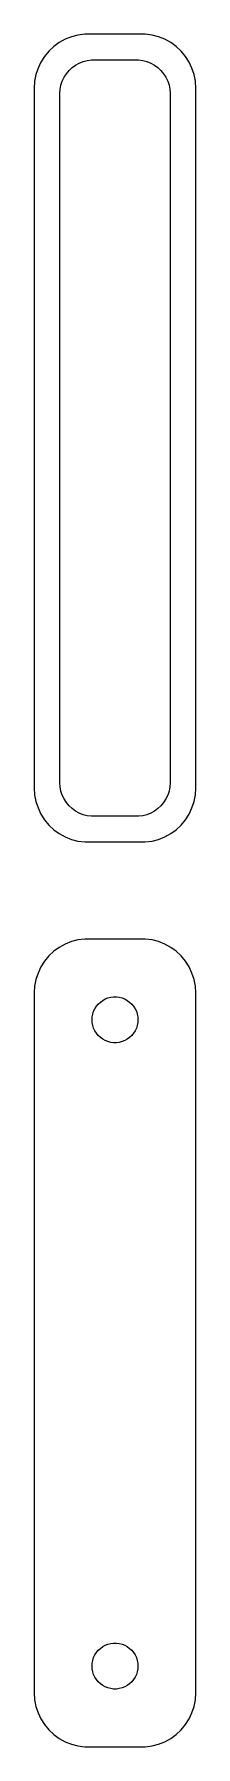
# Model space of a CAD drawing. Header units: metres. Extents: x -8 to 8, y 131 to 289.
import ezdxf

# ---------------------------------------------------------------- set-up
doc = ezdxf.new("R2010")
doc.units = ezdxf.units.M

msp = doc.modelspace()

# ---------------------------------------------------------------- linework, layer by layer
for p, q in [((-3.4369, 289.411), (-4.04507, 289.255)), ((-2.81395, 289.49), (-3.4369, 289.411)), ((2.81395, 289.49), (-2.81395, 289.49)), ((3.4369, 289.411), (2.81395, 289.49)), ((4.04507, 289.255), (3.4369, 289.411)), ((-6.14484, 287.923), (-6.54507, 287.439)), ((-5.68712, 288.353), (-6.14484, 287.923)), ((-5.17912, 288.722), (-5.68712, 288.353)), ((-4.62889, 289.024), (-5.17912, 288.722)), ((-4.04507, 289.255), (-4.62889, 289.024)), ((4.62889, 289.024), (4.04507, 289.255)), ((5.17912, 288.722), (4.62889, 289.024)), ((5.68712, 288.353), (5.17912, 288.722)), ((6.14484, 287.923), (5.68712, 288.353)), ((6.54507, 287.439), (6.14484, 287.923)), ((-7.14888, 286.341), (-7.34291, 285.743)), ((-6.88153, 286.909), (-7.14888, 286.341)), ((-6.54507, 287.439), (-6.88153, 286.909)), ((-4.26921, 286.131), (-3.98424, 286.399)), ((-3.98424, 286.399), (-3.66798, 286.628)), ((-3.66798, 286.628), (-3.32541, 286.817)), ((-3.32541, 286.817), (-2.96194, 286.961)), ((-2.96194, 286.961), (-2.5833, 287.058)), ((-2.5833, 287.058), (-2.19545, 287.107)), ((-2.19545, 287.107), (2.19545, 287.107)), ((2.19545, 287.107), (2.5833, 287.058)), ((2.5833, 287.058), (2.96194, 286.961)), ((2.96194, 286.961), (3.32541, 286.817)), ((3.32541, 286.817), (3.66798, 286.628)), ((3.66798, 286.628), (3.98424, 286.399)), ((3.98424, 286.399), (4.26921, 286.131)), ((6.88153, 286.909), (6.54507, 287.439)), ((7.14888, 286.341), (6.88153, 286.909)), ((7.34291, 285.743), (7.14888, 286.341)), ((-7.46057, 285.127), (-7.5, 284.5)), ((-7.34291, 285.743), (-7.46057, 285.127)), ((-5.08836, 284.39), (-5.01512, 284.774)), ((-5.01512, 284.774), (-4.89432, 285.146)), ((-4.89432, 285.146), (-4.72786, 285.5)), ((-4.72786, 285.5), (-4.5184, 285.83)), ((-4.5184, 285.83), (-4.26921, 286.131)), ((4.26921, 286.131), (4.5184, 285.83)), ((4.5184, 285.83), (4.72786, 285.5)), ((4.72786, 285.5), (4.89432, 285.146)), ((4.89432, 285.146), (5.01512, 284.774)), ((5.01512, 284.774), (5.08836, 284.39)), ((7.46057, 285.127), (7.34291, 285.743)), ((7.5, 284.5), (7.46057, 285.127)), ((-7.5, 284.5), (-7.5, 219.5)), ((-5.11292, 284), (-5.08836, 284.39)), ((-5.11292, 220), (-5.11292, 284)), ((5.08836, 284.39), (5.11292, 284)), ((5.11292, 284), (5.11292, 220)), ((7.5, 219.5), (7.5, 284.5)), ((-7.5, 219.5), (-7.46057, 218.873)), ((-5.08836, 219.61), (-5.11292, 220)), ((-5.01512, 219.226), (-5.08836, 219.61)), ((5.08836, 219.61), (5.01512, 219.226)), ((5.11292, 220), (5.08836, 219.61)), ((7.46057, 218.873), (7.5, 219.5)), ((-7.46057, 218.873), (-7.34291, 218.257)), ((-7.34291, 218.257), (-7.14888, 217.659)), ((-4.89432, 218.854), (-5.01512, 219.226)), ((-4.72786, 218.5), (-4.89432, 218.854)), ((-4.5184, 218.17), (-4.72786, 218.5)), ((-4.26921, 217.869), (-4.5184, 218.17)), ((-3.98424, 217.601), (-4.26921, 217.869)), ((4.26921, 217.869), (3.98424, 217.601)), ((4.5184, 218.17), (4.26921, 217.869)), ((4.72786, 218.5), (4.5184, 218.17)), ((4.89432, 218.854), (4.72786, 218.5)), ((5.01512, 219.226), (4.89432, 218.854)), ((7.14888, 217.659), (7.34291, 218.257)), ((7.34291, 218.257), (7.46057, 218.873)), ((-7.14888, 217.659), (-6.88153, 217.091)), ((-6.88153, 217.091), (-6.54507, 216.561)), ((-6.54507, 216.561), (-6.14484, 216.077)), ((-3.66798, 217.372), (-3.98424, 217.601)), ((-3.32541, 217.183), (-3.66798, 217.372)), ((-2.96194, 217.039), (-3.32541, 217.183)), ((-2.5833, 216.942), (-2.96194, 217.039)), ((-2.19545, 216.893), (-2.5833, 216.942)), ((2.19545, 216.893), (-2.19545, 216.893)), ((2.5833, 216.942), (2.19545, 216.893)), ((2.96194, 217.039), (2.5833, 216.942)), ((3.32541, 217.183), (2.96194, 217.039)), ((3.66798, 217.372), (3.32541, 217.183)), ((3.98424, 217.601), (3.66798, 217.372)), ((6.14484, 216.077), (6.54507, 216.561)), ((6.54507, 216.561), (6.88153, 217.091)), ((6.88153, 217.091), (7.14888, 217.659)), ((-6.14484, 216.077), (-5.68712, 215.647)), ((-5.68712, 215.647), (-5.17912, 215.278)), ((-5.17912, 215.278), (-4.62889, 214.976)), ((-4.62889, 214.976), (-4.04507, 214.745)), ((-4.04507, 214.745), (-3.4369, 214.589)), ((3.4369, 214.589), (4.04507, 214.745)), ((4.04507, 214.745), (4.62889, 214.976)), ((4.62889, 214.976), (5.17912, 215.278)), ((5.17912, 215.278), (5.68712, 215.647)), ((5.68712, 215.647), (6.14484, 216.077)), ((-3.4369, 214.589), (-2.81395, 214.51)), ((-2.81395, 214.51), (2.81395, 214.51)), ((2.81395, 214.51), (3.4369, 214.589)), ((-4.04507, 205.255), (-4.62889, 205.024)), ((-3.4369, 205.411), (-4.04507, 205.255)), ((-2.81395, 205.49), (-3.4369, 205.411)), ((2.81395, 205.49), (-2.81395, 205.49)), ((3.4369, 205.411), (2.81395, 205.49)), ((4.04507, 205.255), (3.4369, 205.411)), ((4.62889, 205.024), (4.04507, 205.255)), ((-6.14484, 203.923), (-6.54507, 203.439)), ((-5.68712, 204.353), (-6.14484, 203.923)), ((-5.17912, 204.722), (-5.68712, 204.353)), ((-4.62889, 205.024), (-5.17912, 204.722)), ((5.17912, 204.722), (4.62889, 205.024)), ((5.68712, 204.353), (5.17912, 204.722)), ((6.14484, 203.923), (5.68712, 204.353)), ((6.54507, 203.439), (6.14484, 203.923)), ((-7.14888, 202.341), (-7.34291, 201.743)), ((-6.88153, 202.909), (-7.14888, 202.341)), ((-6.54507, 203.439), (-6.88153, 202.909)), ((6.88153, 202.909), (6.54507, 203.439)), ((7.14888, 202.341), (6.88153, 202.909)), ((7.34291, 201.743), (7.14888, 202.341)), ((-7.46057, 201.127), (-7.5, 200.5)), ((-7.5, 200.5), (-7.5, 135.5)), ((-7.34291, 201.743), (-7.46057, 201.127)), ((7.46057, 201.127), (7.34291, 201.743)), ((7.5, 200.5), (7.46057, 201.127)), ((7.5, 135.5), (7.5, 200.5)), ((-2.06821, 198.531), (-1.98534, 198.786)), ((-1.98534, 198.786), (-1.87117, 199.029)), ((-1.87117, 199.029), (-1.72748, 199.255)), ((-1.72748, 199.255), (-1.55655, 199.462)), ((-1.55655, 199.462), (-1.36108, 199.645)), ((-1.36108, 199.645), (-1.14413, 199.803)), ((-1.14413, 199.803), (-0.909149, 199.932)), ((-0.909149, 199.932), (-0.659836, 200.031)), ((-0.659836, 200.031), (-0.400101, 200.097)), ((-0.400101, 200.097), (-0.134064, 200.131)), ((-0.134064, 200.131), (0.134064, 200.131)), ((0.134064, 200.131), (0.400101, 200.097)), ((0.400101, 200.097), (0.659836, 200.031)), ((0.659836, 200.031), (0.909149, 199.932)), ((0.909149, 199.932), (1.14413, 199.803)), ((1.14413, 199.803), (1.36108, 199.645)), ((1.36108, 199.645), (1.55655, 199.462)), ((1.55655, 199.462), (1.72748, 199.255)), ((1.72748, 199.255), (1.87117, 199.029)), ((1.87117, 199.029), (1.98534, 198.786)), ((1.98534, 198.786), (2.06821, 198.531)), ((-2.13528, 198), (-2.11845, 198.268)), ((-2.11845, 197.732), (-2.13528, 198)), ((-2.11845, 198.268), (-2.06821, 198.531)), ((-2.06821, 197.469), (-2.11845, 197.732)), ((-1.98534, 197.214), (-2.06821, 197.469)), ((-1.87117, 196.971), (-1.98534, 197.214)), ((1.98534, 197.214), (1.87117, 196.971)), ((2.06821, 197.469), (1.98534, 197.214)), ((2.06821, 198.531), (2.11845, 198.268)), ((2.11845, 197.732), (2.06821, 197.469)), ((2.11845, 198.268), (2.13528, 198)), ((2.13528, 198), (2.11845, 197.732)), ((-1.72748, 196.745), (-1.87117, 196.971)), ((-1.55655, 196.538), (-1.72748, 196.745)), ((-1.36108, 196.355), (-1.55655, 196.538)), ((-1.14413, 196.197), (-1.36108, 196.355)), ((-0.909149, 196.068), (-1.14413, 196.197)), ((-0.659836, 195.969), (-0.909149, 196.068)), ((-0.400101, 195.903), (-0.659836, 195.969)), ((-0.134064, 195.869), (-0.400101, 195.903)), ((0.134064, 195.869), (-0.134064, 195.869)), ((0.400101, 195.903), (0.134064, 195.869)), ((0.659836, 195.969), (0.400101, 195.903)), ((0.909149, 196.068), (0.659836, 195.969)), ((1.14413, 196.197), (0.909149, 196.068)), ((1.36108, 196.355), (1.14413, 196.197)), ((1.55655, 196.538), (1.36108, 196.355)), ((1.72748, 196.745), (1.55655, 196.538)), ((1.87117, 196.971), (1.72748, 196.745)), ((-1.14413, 139.803), (-0.909149, 139.932)), ((-0.909149, 139.932), (-0.659836, 140.031)), ((-0.659836, 140.031), (-0.400101, 140.097)), ((-0.400101, 140.097), (-0.134064, 140.131)), ((-0.134064, 140.131), (0.134064, 140.131)), ((0.134064, 140.131), (0.400101, 140.097)), ((0.400101, 140.097), (0.659836, 140.031)), ((0.659836, 140.031), (0.909149, 139.932)), ((0.909149, 139.932), (1.14413, 139.803)), ((-2.11845, 138.268), (-2.06821, 138.531)), ((-2.06821, 138.531), (-1.98534, 138.786)), ((-1.98534, 138.786), (-1.87117, 139.029)), ((-1.87117, 139.029), (-1.72748, 139.255)), ((-1.72748, 139.255), (-1.55655, 139.462)), ((-1.55655, 139.462), (-1.36108, 139.645)), ((-1.36108, 139.645), (-1.14413, 139.803)), ((1.14413, 139.803), (1.36108, 139.645)), ((1.36108, 139.645), (1.55655, 139.462)), ((1.55655, 139.462), (1.72748, 139.255)), ((1.72748, 139.255), (1.87117, 139.029)), ((1.87117, 139.029), (1.98534, 138.786)), ((1.98534, 138.786), (2.06821, 138.531)), ((2.06821, 138.531), (2.11845, 138.268)), ((-2.13528, 138), (-2.11845, 138.268)), ((-2.11845, 137.732), (-2.13528, 138)), ((-2.06821, 137.469), (-2.11845, 137.732)), ((-1.98534, 137.214), (-2.06821, 137.469)), ((-1.87117, 136.971), (-1.98534, 137.214)), ((-1.72748, 136.745), (-1.87117, 136.971)), ((-1.55655, 136.538), (-1.72748, 136.745)), ((1.72748, 136.745), (1.55655, 136.538)), ((1.87117, 136.971), (1.72748, 136.745)), ((1.98534, 137.214), (1.87117, 136.971)), ((2.06821, 137.469), (1.98534, 137.214)), ((2.11845, 137.732), (2.06821, 137.469)), ((2.11845, 138.268), (2.13528, 138)), ((2.13528, 138), (2.11845, 137.732)), ((-7.5, 135.5), (-7.46057, 134.873)), ((-1.36108, 136.355), (-1.55655, 136.538)), ((-1.14413, 136.197), (-1.36108, 136.355)), ((-0.909149, 136.068), (-1.14413, 136.197)), ((-0.659836, 135.969), (-0.909149, 136.068)), ((-0.400101, 135.903), (-0.659836, 135.969)), ((-0.134064, 135.869), (-0.400101, 135.903)), ((0.134064, 135.869), (-0.134064, 135.869)), ((0.400101, 135.903), (0.134064, 135.869)), ((0.659836, 135.969), (0.400101, 135.903)), ((0.909149, 136.068), (0.659836, 135.969)), ((1.14413, 136.197), (0.909149, 136.068)), ((1.36108, 136.355), (1.14413, 136.197)), ((1.55655, 136.538), (1.36108, 136.355)), ((7.46057, 134.873), (7.5, 135.5)), ((-7.46057, 134.873), (-7.34291, 134.257)), ((-7.34291, 134.257), (-7.14888, 133.659)), ((-7.14888, 133.659), (-6.88153, 133.091)), ((6.88153, 133.091), (7.14888, 133.659)), ((7.14888, 133.659), (7.34291, 134.257)), ((7.34291, 134.257), (7.46057, 134.873)), ((-6.88153, 133.091), (-6.54507, 132.561)), ((-6.54507, 132.561), (-6.14484, 132.077)), ((-6.14484, 132.077), (-5.68712, 131.647)), ((5.68712, 131.647), (6.14484, 132.077)), ((6.14484, 132.077), (6.54507, 132.561)), ((6.54507, 132.561), (6.88153, 133.091)), ((-5.68712, 131.647), (-5.17912, 131.278)), ((-5.17912, 131.278), (-4.62889, 130.976)), ((-4.62889, 130.976), (-4.04507, 130.745)), ((-4.04507, 130.745), (-3.4369, 130.589)), ((-3.4369, 130.589), (-2.81395, 130.51)), ((-2.81395, 130.51), (2.81395, 130.51)), ((2.81395, 130.51), (3.4369, 130.589)), ((3.4369, 130.589), (4.04507, 130.745)), ((4.04507, 130.745), (4.62889, 130.976)), ((4.62889, 130.976), (5.17912, 131.278)), ((5.17912, 131.278), (5.68712, 131.647))]:
    msp.add_line(p, q)

doc.saveas('drawing.dxf')
